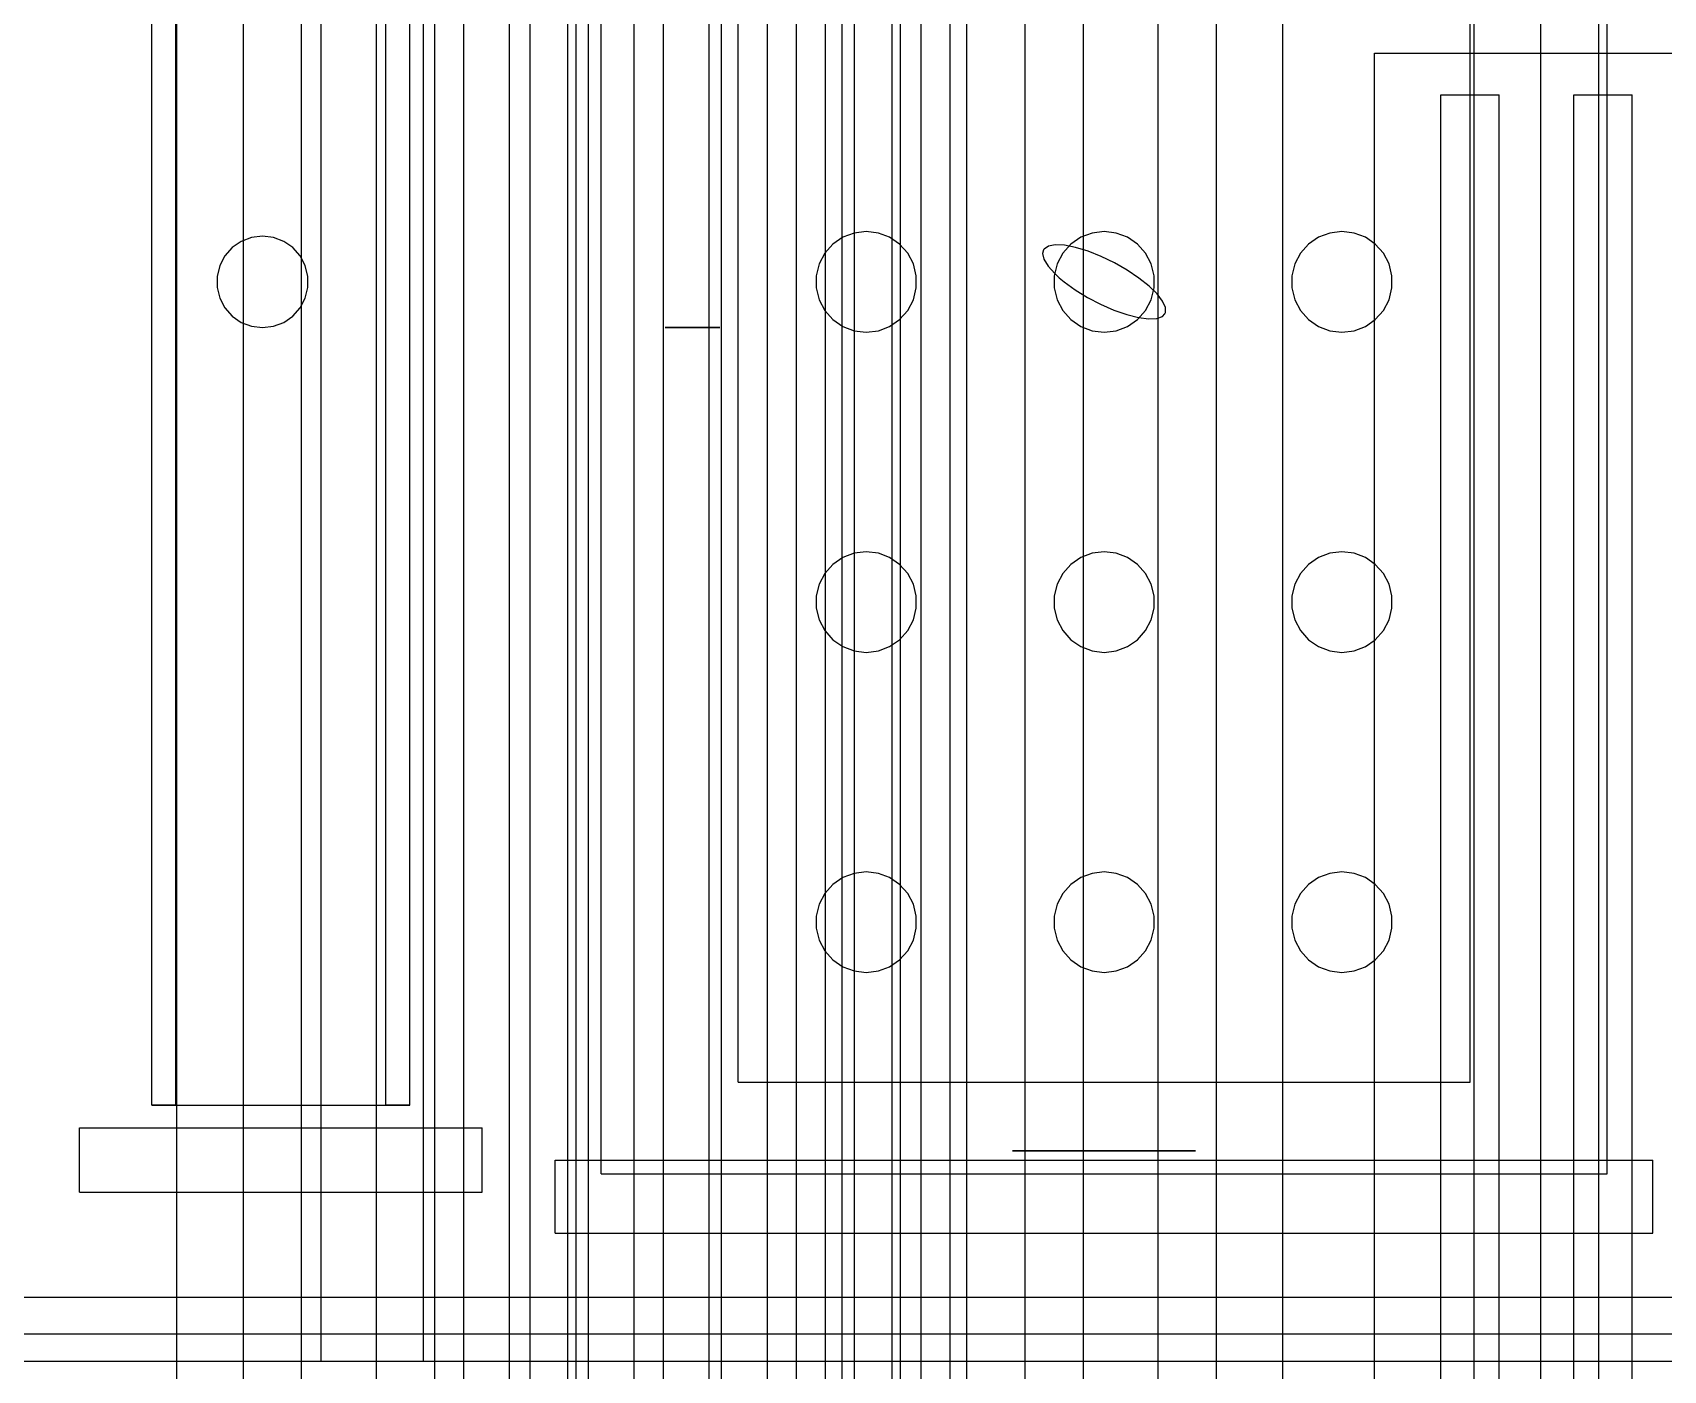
# Model space of a CAD drawing. Header units: millimetres. Extents: x -1355 to 669, y -1138 to 733.
# Drawn here: x -178.48 to -158.88, y 30.99 to 47.08 of the extents above; entities that cross this region are included whole.
import ezdxf

# ---------------------------------------------------------------- set-up
doc = ezdxf.new("R2010")
doc.units = ezdxf.units.MM
doc.layers.add('HIDDEN', color=8, linetype='Continuous')

msp = doc.modelspace()

# ---------------------------------------------------------------- linework, layer by layer
at = {"layer": 'HIDDEN'}
for points in [[(-176.75, 6.25), (-176.75, 276.75)], [(-176.75, 6.25), (-176.75, 276.75)], [(-171.25, 6.25), (-171.25, 276.75)], [(-171.25, 6.25), (-171.25, 276.75)], [(-168.95, 6.47), (-168.95, 276.75)], [(-168.95, 6.47), (-168.95, 276.75)], [(-163.45, 6.47), (-163.45, 276.75)], [(-163.45, 6.47), (-163.45, 276.75)], [(-161.15, 6.69), (-161.15, 276.75)], [(-161.15, 6.69), (-161.15, 276.75)], [(-175.95, 6.75), (-175.95, 276.25)], [(-175.95, 6.75), (-175.95, 276.25)], [(-175.25, 6.75), (-175.25, 276.25)], [(-175.25, 6.75), (-175.25, 276.25)], [(-174.35, 6.75), (-174.35, 276.25)], [(-174.35, 6.75), (-174.35, 276.25)], [(-173.65, 6.75), (-173.65, 276.25)], [(-173.65, 6.75), (-173.65, 276.25)], [(-172.75, 6.75), (-172.75, 276.25)], [(-172.75, 6.75), (-172.75, 276.25)], [(-172.05, 6.75), (-172.05, 276.25)], [(-172.05, 6.75), (-172.05, 276.25)], [(-168.15, 6.97), (-168.15, 276.25)], [(-168.15, 6.97), (-168.15, 276.25)], [(-167.45, 6.97), (-167.45, 276.25)], [(-167.45, 6.97), (-167.45, 276.25)], [(-166.55, 6.97), (-166.55, 276.25)], [(-166.55, 6.97), (-166.55, 276.25)], [(-165.85, 6.97), (-165.85, 276.25)], [(-165.85, 6.97), (-165.85, 276.25)], [(-164.95, 6.97), (-164.95, 276.25)], [(-164.95, 6.97), (-164.95, 276.25)], [(-164.25, 6.97), (-164.25, 276.25)], [(-164.25, 6.97), (-164.25, 276.25)], [(-160.35, 7.19), (-160.35, 276.25)], [(-160.35, 7.19), (-160.35, 276.25)], [(-159.65, 7.19), (-159.65, 276.25)], [(-159.65, 7.19), (-159.65, 276.25)], [(-172.75, 6.25), (-172.75, 128.75)], [(-172.75, 6.25), (-172.75, 128.75)], [(-167.25, 6.25), (-167.25, 128.75)], [(-167.25, 6.25), (-167.25, 128.75)], [(-171.95, 6.75), (-171.95, 128.25)], [(-171.95, 6.75), (-171.95, 128.25)], [(-171.25, 6.75), (-171.25, 128.25)], [(-171.25, 6.75), (-171.25, 128.25)], [(-170.35, 6.75), (-170.35, 128.25)], [(-170.35, 6.75), (-170.35, 128.25)], [(-169.65, 6.75), (-169.65, 128.25)], [(-169.65, 6.75), (-169.65, 128.25)], [(-168.75, 6.75), (-168.75, 128.25)], [(-168.75, 6.75), (-168.75, 128.25)], [(-168.05, 6.75), (-168.05, 128.25)], [(-168.05, 6.75), (-168.05, 128.25)], [(-175.016, 31.1), (-175.016, 56.4)], [(-175.016, 31.1), (-175.016, 56.4)], [(-175.016, 31.1), (-175.016, 56.4)], [(-175.016, 31.1), (-175.016, 56.4)], [(-173.784, 31.1), (-173.784, 56.4)], [(-173.784, 31.1), (-173.784, 56.4)], [(-173.784, 31.1), (-173.784, 56.4)], [(-173.784, 31.1), (-173.784, 56.4)], [(-173.3, 4.49), (-173.3, 56.18)], [(-173.3, 4.49), (-173.3, 56.18)], [(-167.8, 4.49), (-167.8, 56.18)], [(-167.8, 4.49), (-167.8, 56.18)], [(-172.5, 4.99), (-172.5, 55.68)], [(-172.5, 4.99), (-172.5, 55.68)], [(-171.8, 4.99), (-171.8, 55.68)], [(-171.8, 4.99), (-171.8, 55.68)], [(-170.9, 4.99), (-170.9, 55.68)], [(-170.9, 4.99), (-170.9, 55.68)], [(-170.2, 4.99), (-170.2, 55.68)], [(-170.2, 4.99), (-170.2, 55.68)], [(-169.3, 4.99), (-169.3, 55.68)], [(-169.3, 4.99), (-169.3, 55.68)], [(-168.6, 4.99), (-168.6, 55.68)], [(-168.6, 4.99), (-168.6, 55.68)], [(-171.65, 33.355), (-171.65, 54.805)], [(-171.65, 33.355), (-171.65, 54.805)], [(-159.55, 33.355), (-159.55, 54.805)], [(-159.55, 33.355), (-159.55, 54.805)], [(-177.05, 34.18), (-177.05, 53.98)], [(-177.05, 34.18), (-177.05, 53.98)], [(-177.05, 34.18), (-177.05, 53.98)], [(-177.05, 34.18), (-177.05, 53.98)], [(-177.05, 34.18), (-177.05, 53.98)], [(-177.05, 34.18), (-177.05, 53.98)], [(-177.05, 34.18), (-177.05, 53.98)], [(-177.05, 34.18), (-177.05, 53.98)], [(-177.05, 34.18), (-177.05, 53.98)], [(-177.05, 34.18), (-177.05, 53.98)], [(-177.05, 34.18), (-177.05, 53.98)], [(-177.05, 34.18), (-177.05, 53.98)], [(-176.763, 34.18), (-176.763, 53.98)], [(-176.763, 34.18), (-176.763, 53.98)], [(-176.763, 34.18), (-176.763, 53.98)], [(-176.763, 34.18), (-176.763, 53.98)], [(-176.763, 34.18), (-176.763, 53.98)], [(-176.763, 34.18), (-176.763, 53.98)], [(-176.763, 34.18), (-176.763, 53.98)], [(-176.763, 34.18), (-176.763, 53.98)], [(-176.763, 34.18), (-176.763, 53.98)], [(-176.763, 34.18), (-176.763, 53.98)], [(-176.763, 34.18), (-176.763, 53.98)], [(-176.763, 34.18), (-176.763, 53.98)], [(-174.237, 34.18), (-174.237, 53.98)], [(-174.237, 34.18), (-174.237, 53.98)], [(-174.237, 34.18), (-174.237, 53.98)], [(-174.237, 34.18), (-174.237, 53.98)], [(-174.237, 34.18), (-174.237, 53.98)], [(-174.237, 34.18), (-174.237, 53.98)], [(-174.237, 34.18), (-174.237, 53.98)], [(-174.237, 34.18), (-174.237, 53.98)], [(-174.237, 34.18), (-174.237, 53.98)], [(-174.237, 34.18), (-174.237, 53.98)], [(-174.237, 34.18), (-174.237, 53.98)], [(-174.237, 34.18), (-174.237, 53.98)], [(-173.95, 34.18), (-173.95, 53.98)], [(-173.95, 34.18), (-173.95, 53.98)], [(-173.95, 34.18), (-173.95, 53.98)], [(-173.95, 34.18), (-173.95, 53.98)], [(-173.95, 34.18), (-173.95, 53.98)], [(-173.95, 34.18), (-173.95, 53.98)], [(-173.95, 34.18), (-173.95, 53.98)], [(-173.95, 34.18), (-173.95, 53.98)], [(-173.95, 34.18), (-173.95, 53.98)], [(-173.95, 34.18), (-173.95, 53.98)], [(-173.95, 34.18), (-173.95, 53.98)], [(-173.95, 34.18), (-173.95, 53.98)], [(-170, 34.455), (-170, 53.705)], [(-170, 34.455), (-170, 53.705)], [(-170, 34.455), (-170, 53.705)], [(-170, 34.455), (-170, 53.705)], [(-170, 34.455), (-170, 53.705)], [(-170, 34.455), (-170, 53.705)], [(-170, 34.455), (-170, 53.705)], [(-170, 34.455), (-170, 53.705)], [(-170, 34.455), (-170, 53.705)], [(-170, 34.455), (-170, 53.705)], [(-170, 34.455), (-170, 53.705)], [(-170, 34.455), (-170, 53.705)], [(-170, 34.455), (-170, 53.705)], [(-170, 34.455), (-170, 53.705)], [(-170, 34.455), (-170, 53.705)], [(-170, 34.455), (-170, 53.705)], [(-170, 34.455), (-170, 53.705)], [(-170, 34.455), (-170, 53.705)], [(-170, 34.455), (-170, 53.705)], [(-170, 34.455), (-170, 53.705)], [(-170, 34.455), (-170, 53.705)], [(-170, 34.455), (-170, 53.705)], [(-170, 34.455), (-170, 53.705)], [(-170, 34.455), (-170, 53.705)], [(-170, 34.455), (-170, 53.705)], [(-170, 34.455), (-170, 53.705)], [(-170, 34.455), (-170, 53.705)], [(-170, 34.455), (-170, 53.705)], [(-170, 34.455), (-170, 53.705)], [(-170, 34.455), (-170, 53.705)], [(-170, 34.455), (-170, 53.705)], [(-170, 34.455), (-170, 53.705)], [(-170, 34.455), (-170, 53.705)], [(-170, 34.455), (-170, 53.705)], [(-170, 34.455), (-170, 53.705)], [(-170, 34.455), (-170, 53.705)], [(-170, 34.455), (-170, 53.705)], [(-170, 34.455), (-170, 53.705)], [(-170, 34.455), (-170, 53.705)], [(-170, 34.455), (-170, 53.705)], [(-170, 34.455), (-170, 53.705)], [(-170, 34.455), (-170, 53.705)], [(-170, 34.455), (-170, 53.705)], [(-170, 34.455), (-170, 53.705)], [(-170, 34.455), (-170, 53.705)], [(-170, 34.455), (-170, 53.705)], [(-170, 34.455), (-170, 53.705)], [(-170, 34.455), (-170, 53.705)], [(-170, 34.455), (-170, 53.705)], [(-170, 34.455), (-170, 53.705)], [(-170, 34.455), (-170, 53.705)], [(-170, 34.455), (-170, 53.705)], [(-161.2, 34.455), (-161.2, 53.705)], [(-161.2, 34.455), (-161.2, 53.705)], [(-161.2, 34.455), (-161.2, 53.705)], [(-161.2, 34.455), (-161.2, 53.705)], [(-161.2, 34.455), (-161.2, 53.705)], [(-161.2, 34.455), (-161.2, 53.705)], [(-161.2, 34.455), (-161.2, 53.705)], [(-161.2, 34.455), (-161.2, 53.705)], [(-161.2, 34.455), (-161.2, 53.705)], [(-161.2, 34.455), (-161.2, 53.705)], [(-161.2, 34.455), (-161.2, 53.705)], [(-161.2, 34.455), (-161.2, 53.705)], [(-161.2, 34.455), (-161.2, 53.705)], [(-161.2, 34.455), (-161.2, 53.705)], [(-161.2, 34.455), (-161.2, 53.705)], [(-161.2, 34.455), (-161.2, 53.705)], [(-161.2, 34.455), (-161.2, 53.705)], [(-161.2, 34.455), (-161.2, 53.705)], [(-161.2, 34.455), (-161.2, 53.705)], [(-161.2, 34.455), (-161.2, 53.705)], [(-161.2, 34.455), (-161.2, 53.705)], [(-161.2, 34.455), (-161.2, 53.705)], [(-161.2, 34.455), (-161.2, 53.705)], [(-161.2, 34.455), (-161.2, 53.705)], [(-161.2, 34.455), (-161.2, 53.705)], [(-161.2, 34.455), (-161.2, 53.705)], [(-161.2, 34.455), (-161.2, 53.705)], [(-161.2, 34.455), (-161.2, 53.705)], [(-161.2, 34.455), (-161.2, 53.705)], [(-161.2, 34.455), (-161.2, 53.705)], [(-161.2, 34.455), (-161.2, 53.705)], [(-161.2, 34.455), (-161.2, 53.705)], [(-161.2, 34.455), (-161.2, 53.705)], [(-161.2, 34.455), (-161.2, 53.705)], [(-161.2, 34.455), (-161.2, 53.705)], [(-161.2, 34.455), (-161.2, 53.705)], [(-161.2, 34.455), (-161.2, 53.705)], [(-161.2, 34.455), (-161.2, 53.705)], [(-161.2, 34.455), (-161.2, 53.705)], [(-161.2, 34.455), (-161.2, 53.705)], [(-161.2, 34.455), (-161.2, 53.705)], [(-161.2, 34.455), (-161.2, 53.705)], [(-161.2, 34.455), (-161.2, 53.705)], [(-161.2, 34.455), (-161.2, 53.705)], [(-161.2, 34.455), (-161.2, 53.705)], [(-161.2, 34.455), (-161.2, 53.705)], [(-161.2, 34.455), (-161.2, 53.705)], [(-161.2, 34.455), (-161.2, 53.705)], [(-161.2, 34.455), (-161.2, 53.705)], [(-161.2, 34.455), (-161.2, 53.705)], [(-161.2, 34.455), (-161.2, 53.705)], [(-161.2, 34.455), (-161.2, 53.705)], [(-162.35, 46.83), (-156.85, 46.83)], [(-162.35, 46.83), (-156.85, 46.83)], [(-162.35, 4.71), (-162.35, 46.83)], [(-162.35, 4.71), (-162.35, 46.83)], [(-161.55, 46.33), (-160.85, 46.33)], [(-161.55, 46.33), (-160.85, 46.33)], [(-161.55, 5.21), (-161.55, 46.33)], [(-161.55, 5.21), (-161.55, 46.33)], [(-160.85, 5.21), (-160.85, 46.33)], [(-160.85, 5.21), (-160.85, 46.33)], [(-159.95, 46.33), (-159.25, 46.33)], [(-159.95, 46.33), (-159.25, 46.33)], [(-159.95, 5.21), (-159.95, 46.33)], [(-159.95, 5.21), (-159.95, 46.33)], [(-159.25, 5.21), (-159.25, 46.33)], [(-159.25, 5.21), (-159.25, 46.33)], [(-175.976, 44.567), (-176.085, 44.492)], [(-175.976, 44.567), (-176.085, 44.492)], [(-175.852, 44.614), (-175.976, 44.567)], [(-175.852, 44.614), (-175.976, 44.567)], [(-175.72, 44.63), (-175.852, 44.614)], [(-175.72, 44.63), (-175.852, 44.614)], [(-175.588, 44.614), (-175.72, 44.63)], [(-175.588, 44.614), (-175.72, 44.63)], [(-175.464, 44.567), (-175.588, 44.614)], [(-175.464, 44.567), (-175.588, 44.614)], [(-175.355, 44.492), (-175.464, 44.567)], [(-175.355, 44.492), (-175.464, 44.567)], [(-168.861, 44.533), (-168.958, 44.424)], [(-168.861, 44.533), (-168.958, 44.424)], [(-168.741, 44.616), (-168.861, 44.533)], [(-168.741, 44.616), (-168.861, 44.533)], [(-168.605, 44.667), (-168.741, 44.616)], [(-168.605, 44.667), (-168.741, 44.616)], [(-168.46, 44.685), (-168.605, 44.667)], [(-168.46, 44.685), (-168.605, 44.667)], [(-168.315, 44.667), (-168.46, 44.685)], [(-168.315, 44.667), (-168.46, 44.685)], [(-168.179, 44.616), (-168.315, 44.667)], [(-168.179, 44.616), (-168.315, 44.667)], [(-168.059, 44.533), (-168.179, 44.616)], [(-168.059, 44.533), (-168.179, 44.616)], [(-167.962, 44.424), (-168.059, 44.533)], [(-167.962, 44.424), (-168.059, 44.533)], [(-166.187, 44.526), (-166.27, 44.511)], [(-166.076, 44.52), (-166.187, 44.526)], [(-166.001, 44.533), (-166.098, 44.424)], [(-166.001, 44.533), (-166.098, 44.424)], [(-165.943, 44.493), (-166.076, 44.52)], [(-165.881, 44.616), (-166.001, 44.533)], [(-165.881, 44.616), (-166.001, 44.533)], [(-165.745, 44.667), (-165.881, 44.616)], [(-165.745, 44.667), (-165.881, 44.616)], [(-165.6, 44.685), (-165.745, 44.667)], [(-165.6, 44.685), (-165.745, 44.667)], [(-165.455, 44.667), (-165.6, 44.685)], [(-165.455, 44.667), (-165.6, 44.685)], [(-165.319, 44.616), (-165.455, 44.667)], [(-165.319, 44.616), (-165.455, 44.667)], [(-165.199, 44.533), (-165.319, 44.616)], [(-165.199, 44.533), (-165.319, 44.616)], [(-165.102, 44.424), (-165.199, 44.533)], [(-165.102, 44.424), (-165.199, 44.533)], [(-163.141, 44.533), (-163.238, 44.424)], [(-163.141, 44.533), (-163.238, 44.424)], [(-163.021, 44.616), (-163.141, 44.533)], [(-163.021, 44.616), (-163.141, 44.533)], [(-162.885, 44.667), (-163.021, 44.616)], [(-162.885, 44.667), (-163.021, 44.616)], [(-162.74, 44.685), (-162.885, 44.667)], [(-162.74, 44.685), (-162.885, 44.667)], [(-162.595, 44.667), (-162.74, 44.685)], [(-162.595, 44.667), (-162.74, 44.685)], [(-162.459, 44.616), (-162.595, 44.667)], [(-162.459, 44.616), (-162.595, 44.667)], [(-162.339, 44.533), (-162.459, 44.616)], [(-162.339, 44.533), (-162.459, 44.616)], [(-162.242, 44.424), (-162.339, 44.533)], [(-162.242, 44.424), (-162.339, 44.533)], [(-176.173, 44.392), (-176.234, 44.275)], [(-176.173, 44.392), (-176.234, 44.275)], [(-176.085, 44.492), (-176.173, 44.392)], [(-176.085, 44.492), (-176.173, 44.392)], [(-175.267, 44.392), (-175.355, 44.492)], [(-175.267, 44.392), (-175.355, 44.492)], [(-175.206, 44.275), (-175.267, 44.392)], [(-175.206, 44.275), (-175.267, 44.392)], [(-168.958, 44.424), (-169.026, 44.295)], [(-168.958, 44.424), (-169.026, 44.295)], [(-167.894, 44.295), (-167.962, 44.424)], [(-167.894, 44.295), (-167.962, 44.424)], [(-166.33, 44.465), (-166.341, 44.422)], [(-166.341, 44.422), (-166.324, 44.352)], [(-166.323, 44.475), (-166.33, 44.465)], [(-166.324, 44.352), (-166.274, 44.27)], [(-166.27, 44.511), (-166.323, 44.475)], [(-166.098, 44.424), (-166.166, 44.295)], [(-166.098, 44.424), (-166.166, 44.295)], [(-165.794, 44.448), (-165.943, 44.493)], [(-165.636, 44.385), (-165.794, 44.448)], [(-165.476, 44.308), (-165.636, 44.385)], [(-165.034, 44.295), (-165.102, 44.424)], [(-165.034, 44.295), (-165.102, 44.424)], [(-163.238, 44.424), (-163.306, 44.295)], [(-163.238, 44.424), (-163.306, 44.295)], [(-162.174, 44.295), (-162.242, 44.424)], [(-162.174, 44.295), (-162.242, 44.424)], [(-176.234, 44.275), (-176.266, 44.146)], [(-176.234, 44.275), (-176.266, 44.146)], [(-176.266, 44.146), (-176.266, 44.014)], [(-176.266, 44.146), (-176.266, 44.014)], [(-175.174, 44.146), (-175.206, 44.275)], [(-175.174, 44.146), (-175.206, 44.275)], [(-175.174, 44.014), (-175.174, 44.146)], [(-175.174, 44.014), (-175.174, 44.146)], [(-169.026, 44.295), (-169.061, 44.153)], [(-169.026, 44.295), (-169.061, 44.153)], [(-169.061, 44.153), (-169.061, 44.007)], [(-169.061, 44.153), (-169.061, 44.007)], [(-167.859, 44.153), (-167.894, 44.295)], [(-167.859, 44.153), (-167.894, 44.295)], [(-167.859, 44.007), (-167.859, 44.153)], [(-167.859, 44.007), (-167.859, 44.153)], [(-166.274, 44.27), (-166.193, 44.179)], [(-166.166, 44.295), (-166.201, 44.153)], [(-166.166, 44.295), (-166.201, 44.153)], [(-166.201, 44.153), (-166.201, 44.007)], [(-166.201, 44.153), (-166.201, 44.007)], [(-166.193, 44.179), (-166.139, 44.13)], [(-166.139, 44.13), (-166.079, 44.08)], [(-165.323, 44.22), (-165.476, 44.308)], [(-165.182, 44.126), (-165.323, 44.22)], [(-165.06, 44.03), (-165.182, 44.126)], [(-164.999, 44.153), (-165.034, 44.295)], [(-164.999, 44.153), (-165.034, 44.295)], [(-164.999, 44.007), (-164.999, 44.153)], [(-164.999, 44.007), (-164.999, 44.153)], [(-163.306, 44.295), (-163.341, 44.153)], [(-163.306, 44.295), (-163.341, 44.153)], [(-163.341, 44.153), (-163.341, 44.007)], [(-163.341, 44.153), (-163.341, 44.007)], [(-162.139, 44.153), (-162.174, 44.295)], [(-162.139, 44.153), (-162.174, 44.295)], [(-162.139, 44.007), (-162.139, 44.153)], [(-162.139, 44.007), (-162.139, 44.153)], [(-176.266, 44.014), (-176.234, 43.885)], [(-176.266, 44.014), (-176.234, 43.885)], [(-175.206, 43.885), (-175.174, 44.014)], [(-175.206, 43.885), (-175.174, 44.014)], [(-169.061, 44.007), (-169.026, 43.865)], [(-169.061, 44.007), (-169.026, 43.865)], [(-167.894, 43.865), (-167.859, 44.007)], [(-167.894, 43.865), (-167.859, 44.007)], [(-166.201, 44.007), (-166.166, 43.865)], [(-166.201, 44.007), (-166.166, 43.865)], [(-166.079, 44.08), (-165.948, 43.985)], [(-165.948, 43.985), (-165.8, 43.894)], [(-164.964, 43.936), (-165.06, 44.03)], [(-165.034, 43.865), (-164.999, 44.007)], [(-165.034, 43.865), (-164.999, 44.007)], [(-164.897, 43.848), (-164.964, 43.936)], [(-163.341, 44.007), (-163.306, 43.865)], [(-163.341, 44.007), (-163.306, 43.865)], [(-162.174, 43.865), (-162.139, 44.007)], [(-162.174, 43.865), (-162.139, 44.007)], [(-176.234, 43.885), (-176.173, 43.768)], [(-176.234, 43.885), (-176.173, 43.768)], [(-176.173, 43.768), (-176.085, 43.668)], [(-176.173, 43.768), (-176.085, 43.668)], [(-175.355, 43.668), (-175.267, 43.768)], [(-175.355, 43.668), (-175.267, 43.768)], [(-175.267, 43.768), (-175.206, 43.885)], [(-175.267, 43.768), (-175.206, 43.885)], [(-169.026, 43.865), (-168.958, 43.736)], [(-169.026, 43.865), (-168.958, 43.736)], [(-168.958, 43.736), (-168.861, 43.627)], [(-168.958, 43.736), (-168.861, 43.627)], [(-168.059, 43.627), (-167.962, 43.736)], [(-168.059, 43.627), (-167.962, 43.736)], [(-167.962, 43.736), (-167.894, 43.865)], [(-167.962, 43.736), (-167.894, 43.865)], [(-166.166, 43.865), (-166.098, 43.736)], [(-166.166, 43.865), (-166.098, 43.736)], [(-166.098, 43.736), (-166.001, 43.627)], [(-166.098, 43.736), (-166.001, 43.627)], [(-165.8, 43.894), (-165.643, 43.811)], [(-165.643, 43.811), (-165.483, 43.741)], [(-165.483, 43.741), (-165.328, 43.687)], [(-165.199, 43.627), (-165.102, 43.736)], [(-165.199, 43.627), (-165.102, 43.736)], [(-165.102, 43.736), (-165.034, 43.865)], [(-165.102, 43.736), (-165.034, 43.865)], [(-164.863, 43.772), (-164.897, 43.848)], [(-164.864, 43.71), (-164.863, 43.772)], [(-163.306, 43.865), (-163.238, 43.736)], [(-163.306, 43.865), (-163.238, 43.736)], [(-163.238, 43.736), (-163.141, 43.627)], [(-163.238, 43.736), (-163.141, 43.627)], [(-162.339, 43.627), (-162.242, 43.736)], [(-162.339, 43.627), (-162.242, 43.736)], [(-162.242, 43.736), (-162.174, 43.865)], [(-162.242, 43.736), (-162.174, 43.865)], [(-176.085, 43.668), (-175.976, 43.593)], [(-176.085, 43.668), (-175.976, 43.593)], [(-175.976, 43.593), (-175.852, 43.546)], [(-175.976, 43.593), (-175.852, 43.546)], [(-175.852, 43.546), (-175.72, 43.53)], [(-175.852, 43.546), (-175.72, 43.53)], [(-175.72, 43.53), (-175.588, 43.546)], [(-175.72, 43.53), (-175.588, 43.546)], [(-175.588, 43.546), (-175.464, 43.593)], [(-175.588, 43.546), (-175.464, 43.593)], [(-175.464, 43.593), (-175.355, 43.668)], [(-175.464, 43.593), (-175.355, 43.668)], [(-168.861, 43.627), (-168.741, 43.544)], [(-168.861, 43.627), (-168.741, 43.544)], [(-168.741, 43.544), (-168.605, 43.493)], [(-168.741, 43.544), (-168.605, 43.493)], [(-168.315, 43.493), (-168.179, 43.544)], [(-168.315, 43.493), (-168.179, 43.544)], [(-168.179, 43.544), (-168.059, 43.627)], [(-168.179, 43.544), (-168.059, 43.627)], [(-166.001, 43.627), (-165.881, 43.544)], [(-166.001, 43.627), (-165.881, 43.544)], [(-165.881, 43.544), (-165.745, 43.493)], [(-165.881, 43.544), (-165.745, 43.493)], [(-165.455, 43.493), (-165.319, 43.544)], [(-165.455, 43.493), (-165.319, 43.544)], [(-165.328, 43.687), (-165.186, 43.65)], [(-165.319, 43.544), (-165.199, 43.627)], [(-165.319, 43.544), (-165.199, 43.627)], [(-165.186, 43.65), (-165.064, 43.635)], [(-165.064, 43.635), (-164.966, 43.639)], [(-164.966, 43.639), (-164.899, 43.665)], [(-164.899, 43.665), (-164.871, 43.695)], [(-164.871, 43.695), (-164.864, 43.71)], [(-163.141, 43.627), (-163.021, 43.544)], [(-163.141, 43.627), (-163.021, 43.544)], [(-163.021, 43.544), (-162.885, 43.493)], [(-163.021, 43.544), (-162.885, 43.493)], [(-162.595, 43.493), (-162.459, 43.544)], [(-162.595, 43.493), (-162.459, 43.544)], [(-162.459, 43.544), (-162.339, 43.627)], [(-162.459, 43.544), (-162.339, 43.627)], [(-170.88, 43.53), (-170.878, 43.53)], [(-170.878, 43.53), (-170.88, 43.53)], [(-170.878, 43.53), (-170.859, 43.53)], [(-170.859, 43.53), (-170.878, 43.53)], [(-170.859, 43.53), (-170.822, 43.53)], [(-170.822, 43.53), (-170.859, 43.53)], [(-170.822, 43.53), (-170.769, 43.53)], [(-170.769, 43.53), (-170.822, 43.53)], [(-170.769, 43.53), (-170.703, 43.53)], [(-170.703, 43.53), (-170.769, 43.53)], [(-170.703, 43.53), (-170.629, 43.53)], [(-170.629, 43.53), (-170.703, 43.53)], [(-170.629, 43.53), (-170.55, 43.53)], [(-170.55, 43.53), (-170.629, 43.53)], [(-170.471, 43.53), (-170.55, 43.53)], [(-170.55, 43.53), (-170.471, 43.53)], [(-170.397, 43.53), (-170.471, 43.53)], [(-170.471, 43.53), (-170.397, 43.53)], [(-170.331, 43.53), (-170.397, 43.53)], [(-170.397, 43.53), (-170.331, 43.53)], [(-170.278, 43.53), (-170.331, 43.53)], [(-170.331, 43.53), (-170.278, 43.53)], [(-170.241, 43.53), (-170.278, 43.53)], [(-170.278, 43.53), (-170.241, 43.53)], [(-170.222, 43.53), (-170.241, 43.53)], [(-170.241, 43.53), (-170.222, 43.53)], [(-170.22, 43.53), (-170.222, 43.53)], [(-170.222, 43.53), (-170.22, 43.53)], [(-168.605, 43.493), (-168.46, 43.475)], [(-168.605, 43.493), (-168.46, 43.475)], [(-168.46, 43.475), (-168.315, 43.493)], [(-168.46, 43.475), (-168.315, 43.493)], [(-165.745, 43.493), (-165.6, 43.475)], [(-165.745, 43.493), (-165.6, 43.475)], [(-165.6, 43.475), (-165.455, 43.493)], [(-165.6, 43.475), (-165.455, 43.493)], [(-162.885, 43.493), (-162.74, 43.475)], [(-162.885, 43.493), (-162.74, 43.475)], [(-162.74, 43.475), (-162.595, 43.493)], [(-162.74, 43.475), (-162.595, 43.493)], [(-168.605, 40.817), (-168.741, 40.766)], [(-168.605, 40.817), (-168.741, 40.766)], [(-168.46, 40.835), (-168.605, 40.817)], [(-168.46, 40.835), (-168.605, 40.817)], [(-168.315, 40.817), (-168.46, 40.835)], [(-168.315, 40.817), (-168.46, 40.835)], [(-168.179, 40.766), (-168.315, 40.817)], [(-168.179, 40.766), (-168.315, 40.817)], [(-165.745, 40.817), (-165.881, 40.766)], [(-165.745, 40.817), (-165.881, 40.766)], [(-165.6, 40.835), (-165.745, 40.817)], [(-165.6, 40.835), (-165.745, 40.817)], [(-165.455, 40.817), (-165.6, 40.835)], [(-165.455, 40.817), (-165.6, 40.835)], [(-165.319, 40.766), (-165.455, 40.817)], [(-165.319, 40.766), (-165.455, 40.817)], [(-162.885, 40.817), (-163.021, 40.766)], [(-162.885, 40.817), (-163.021, 40.766)], [(-162.74, 40.835), (-162.885, 40.817)], [(-162.74, 40.835), (-162.885, 40.817)], [(-162.595, 40.817), (-162.74, 40.835)], [(-162.595, 40.817), (-162.74, 40.835)], [(-162.459, 40.766), (-162.595, 40.817)], [(-162.459, 40.766), (-162.595, 40.817)], [(-168.861, 40.683), (-168.958, 40.574)], [(-168.861, 40.683), (-168.958, 40.574)], [(-168.741, 40.766), (-168.861, 40.683)], [(-168.741, 40.766), (-168.861, 40.683)], [(-168.059, 40.683), (-168.179, 40.766)], [(-168.059, 40.683), (-168.179, 40.766)], [(-167.962, 40.574), (-168.059, 40.683)], [(-167.962, 40.574), (-168.059, 40.683)], [(-166.001, 40.683), (-166.098, 40.574)], [(-166.001, 40.683), (-166.098, 40.574)], [(-165.881, 40.766), (-166.001, 40.683)], [(-165.881, 40.766), (-166.001, 40.683)], [(-165.199, 40.683), (-165.319, 40.766)], [(-165.199, 40.683), (-165.319, 40.766)], [(-165.102, 40.574), (-165.199, 40.683)], [(-165.102, 40.574), (-165.199, 40.683)], [(-163.141, 40.683), (-163.238, 40.574)], [(-163.141, 40.683), (-163.238, 40.574)], [(-163.021, 40.766), (-163.141, 40.683)], [(-163.021, 40.766), (-163.141, 40.683)], [(-162.339, 40.683), (-162.459, 40.766)], [(-162.339, 40.683), (-162.459, 40.766)], [(-162.242, 40.574), (-162.339, 40.683)], [(-162.242, 40.574), (-162.339, 40.683)], [(-169.026, 40.445), (-169.061, 40.303)], [(-169.026, 40.445), (-169.061, 40.303)], [(-168.958, 40.574), (-169.026, 40.445)], [(-168.958, 40.574), (-169.026, 40.445)], [(-167.894, 40.445), (-167.962, 40.574)], [(-167.894, 40.445), (-167.962, 40.574)], [(-167.859, 40.303), (-167.894, 40.445)], [(-167.859, 40.303), (-167.894, 40.445)], [(-166.166, 40.445), (-166.201, 40.303)], [(-166.166, 40.445), (-166.201, 40.303)], [(-166.098, 40.574), (-166.166, 40.445)], [(-166.098, 40.574), (-166.166, 40.445)], [(-165.034, 40.445), (-165.102, 40.574)], [(-165.034, 40.445), (-165.102, 40.574)], [(-164.999, 40.303), (-165.034, 40.445)], [(-164.999, 40.303), (-165.034, 40.445)], [(-163.306, 40.445), (-163.341, 40.303)], [(-163.306, 40.445), (-163.341, 40.303)], [(-163.238, 40.574), (-163.306, 40.445)], [(-163.238, 40.574), (-163.306, 40.445)], [(-162.174, 40.445), (-162.242, 40.574)], [(-162.174, 40.445), (-162.242, 40.574)], [(-162.139, 40.303), (-162.174, 40.445)], [(-162.139, 40.303), (-162.174, 40.445)], [(-169.061, 40.303), (-169.061, 40.157)], [(-169.061, 40.303), (-169.061, 40.157)], [(-167.859, 40.157), (-167.859, 40.303)], [(-167.859, 40.157), (-167.859, 40.303)], [(-166.201, 40.303), (-166.201, 40.157)], [(-166.201, 40.303), (-166.201, 40.157)], [(-164.999, 40.157), (-164.999, 40.303)], [(-164.999, 40.157), (-164.999, 40.303)], [(-163.341, 40.303), (-163.341, 40.157)], [(-163.341, 40.303), (-163.341, 40.157)], [(-162.139, 40.157), (-162.139, 40.303)], [(-162.139, 40.157), (-162.139, 40.303)], [(-169.061, 40.157), (-169.026, 40.015)], [(-169.061, 40.157), (-169.026, 40.015)], [(-169.026, 40.015), (-168.958, 39.886)], [(-169.026, 40.015), (-168.958, 39.886)], [(-167.962, 39.886), (-167.894, 40.015)], [(-167.962, 39.886), (-167.894, 40.015)], [(-167.894, 40.015), (-167.859, 40.157)], [(-167.894, 40.015), (-167.859, 40.157)], [(-166.201, 40.157), (-166.166, 40.015)], [(-166.201, 40.157), (-166.166, 40.015)], [(-166.166, 40.015), (-166.098, 39.886)], [(-166.166, 40.015), (-166.098, 39.886)], [(-165.102, 39.886), (-165.034, 40.015)], [(-165.102, 39.886), (-165.034, 40.015)], [(-165.034, 40.015), (-164.999, 40.157)], [(-165.034, 40.015), (-164.999, 40.157)], [(-163.341, 40.157), (-163.306, 40.015)], [(-163.341, 40.157), (-163.306, 40.015)], [(-163.306, 40.015), (-163.238, 39.886)], [(-163.306, 40.015), (-163.238, 39.886)], [(-162.242, 39.886), (-162.174, 40.015)], [(-162.242, 39.886), (-162.174, 40.015)], [(-162.174, 40.015), (-162.139, 40.157)], [(-162.174, 40.015), (-162.139, 40.157)], [(-168.958, 39.886), (-168.861, 39.777)], [(-168.958, 39.886), (-168.861, 39.777)], [(-168.059, 39.777), (-167.962, 39.886)], [(-168.059, 39.777), (-167.962, 39.886)], [(-166.098, 39.886), (-166.001, 39.777)], [(-166.098, 39.886), (-166.001, 39.777)], [(-165.199, 39.777), (-165.102, 39.886)], [(-165.199, 39.777), (-165.102, 39.886)], [(-163.238, 39.886), (-163.141, 39.777)], [(-163.238, 39.886), (-163.141, 39.777)], [(-162.339, 39.777), (-162.242, 39.886)], [(-162.339, 39.777), (-162.242, 39.886)], [(-168.861, 39.777), (-168.741, 39.694)], [(-168.861, 39.777), (-168.741, 39.694)], [(-168.741, 39.694), (-168.605, 39.643)], [(-168.741, 39.694), (-168.605, 39.643)], [(-168.605, 39.643), (-168.46, 39.625)], [(-168.605, 39.643), (-168.46, 39.625)], [(-168.46, 39.625), (-168.315, 39.643)], [(-168.46, 39.625), (-168.315, 39.643)], [(-168.315, 39.643), (-168.179, 39.694)], [(-168.315, 39.643), (-168.179, 39.694)], [(-168.179, 39.694), (-168.059, 39.777)], [(-168.179, 39.694), (-168.059, 39.777)], [(-166.001, 39.777), (-165.881, 39.694)], [(-166.001, 39.777), (-165.881, 39.694)], [(-165.881, 39.694), (-165.745, 39.643)], [(-165.881, 39.694), (-165.745, 39.643)], [(-165.745, 39.643), (-165.6, 39.625)], [(-165.745, 39.643), (-165.6, 39.625)], [(-165.6, 39.625), (-165.455, 39.643)], [(-165.6, 39.625), (-165.455, 39.643)], [(-165.455, 39.643), (-165.319, 39.694)], [(-165.455, 39.643), (-165.319, 39.694)], [(-165.319, 39.694), (-165.199, 39.777)], [(-165.319, 39.694), (-165.199, 39.777)], [(-163.141, 39.777), (-163.021, 39.694)], [(-163.141, 39.777), (-163.021, 39.694)], [(-163.021, 39.694), (-162.885, 39.643)], [(-163.021, 39.694), (-162.885, 39.643)], [(-162.885, 39.643), (-162.74, 39.625)], [(-162.885, 39.643), (-162.74, 39.625)], [(-162.74, 39.625), (-162.595, 39.643)], [(-162.74, 39.625), (-162.595, 39.643)], [(-162.595, 39.643), (-162.459, 39.694)], [(-162.595, 39.643), (-162.459, 39.694)], [(-162.459, 39.694), (-162.339, 39.777)], [(-162.459, 39.694), (-162.339, 39.777)], [(-168.741, 36.916), (-168.861, 36.833)], [(-168.741, 36.916), (-168.861, 36.833)], [(-168.605, 36.967), (-168.741, 36.916)], [(-168.605, 36.967), (-168.741, 36.916)], [(-168.46, 36.985), (-168.605, 36.967)], [(-168.46, 36.985), (-168.605, 36.967)], [(-168.315, 36.967), (-168.46, 36.985)], [(-168.315, 36.967), (-168.46, 36.985)], [(-168.179, 36.916), (-168.315, 36.967)], [(-168.179, 36.916), (-168.315, 36.967)], [(-168.059, 36.833), (-168.179, 36.916)], [(-168.059, 36.833), (-168.179, 36.916)], [(-165.881, 36.916), (-166.001, 36.833)], [(-165.881, 36.916), (-166.001, 36.833)], [(-165.745, 36.967), (-165.881, 36.916)], [(-165.745, 36.967), (-165.881, 36.916)], [(-165.6, 36.985), (-165.745, 36.967)], [(-165.6, 36.985), (-165.745, 36.967)], [(-165.455, 36.967), (-165.6, 36.985)], [(-165.455, 36.967), (-165.6, 36.985)], [(-165.319, 36.916), (-165.455, 36.967)], [(-165.319, 36.916), (-165.455, 36.967)], [(-165.199, 36.833), (-165.319, 36.916)], [(-165.199, 36.833), (-165.319, 36.916)], [(-163.021, 36.916), (-163.141, 36.833)], [(-163.021, 36.916), (-163.141, 36.833)], [(-162.885, 36.967), (-163.021, 36.916)], [(-162.885, 36.967), (-163.021, 36.916)], [(-162.74, 36.985), (-162.885, 36.967)], [(-162.74, 36.985), (-162.885, 36.967)], [(-162.595, 36.967), (-162.74, 36.985)], [(-162.595, 36.967), (-162.74, 36.985)], [(-162.459, 36.916), (-162.595, 36.967)], [(-162.459, 36.916), (-162.595, 36.967)], [(-162.339, 36.833), (-162.459, 36.916)], [(-162.339, 36.833), (-162.459, 36.916)], [(-168.958, 36.724), (-169.026, 36.595)], [(-168.958, 36.724), (-169.026, 36.595)], [(-168.861, 36.833), (-168.958, 36.724)], [(-168.861, 36.833), (-168.958, 36.724)], [(-167.962, 36.724), (-168.059, 36.833)], [(-167.962, 36.724), (-168.059, 36.833)], [(-167.894, 36.595), (-167.962, 36.724)], [(-167.894, 36.595), (-167.962, 36.724)], [(-166.098, 36.724), (-166.166, 36.595)], [(-166.098, 36.724), (-166.166, 36.595)], [(-166.001, 36.833), (-166.098, 36.724)], [(-166.001, 36.833), (-166.098, 36.724)], [(-165.102, 36.724), (-165.199, 36.833)], [(-165.102, 36.724), (-165.199, 36.833)], [(-165.034, 36.595), (-165.102, 36.724)], [(-165.034, 36.595), (-165.102, 36.724)], [(-163.238, 36.724), (-163.306, 36.595)], [(-163.238, 36.724), (-163.306, 36.595)], [(-163.141, 36.833), (-163.238, 36.724)], [(-163.141, 36.833), (-163.238, 36.724)], [(-162.242, 36.724), (-162.339, 36.833)], [(-162.242, 36.724), (-162.339, 36.833)], [(-162.174, 36.595), (-162.242, 36.724)], [(-162.174, 36.595), (-162.242, 36.724)], [(-169.026, 36.595), (-169.061, 36.453)], [(-169.026, 36.595), (-169.061, 36.453)], [(-167.859, 36.453), (-167.894, 36.595)], [(-167.859, 36.453), (-167.894, 36.595)], [(-166.166, 36.595), (-166.201, 36.453)], [(-166.166, 36.595), (-166.201, 36.453)], [(-164.999, 36.453), (-165.034, 36.595)], [(-164.999, 36.453), (-165.034, 36.595)], [(-163.306, 36.595), (-163.341, 36.453)], [(-163.306, 36.595), (-163.341, 36.453)], [(-162.139, 36.453), (-162.174, 36.595)], [(-162.139, 36.453), (-162.174, 36.595)], [(-169.061, 36.453), (-169.061, 36.307)], [(-169.061, 36.453), (-169.061, 36.307)], [(-169.061, 36.307), (-169.026, 36.165)], [(-169.061, 36.307), (-169.026, 36.165)], [(-167.894, 36.165), (-167.859, 36.307)], [(-167.894, 36.165), (-167.859, 36.307)], [(-167.859, 36.307), (-167.859, 36.453)], [(-167.859, 36.307), (-167.859, 36.453)], [(-166.201, 36.453), (-166.201, 36.307)], [(-166.201, 36.453), (-166.201, 36.307)], [(-166.201, 36.307), (-166.166, 36.165)], [(-166.201, 36.307), (-166.166, 36.165)], [(-165.034, 36.165), (-164.999, 36.307)], [(-165.034, 36.165), (-164.999, 36.307)], [(-164.999, 36.307), (-164.999, 36.453)], [(-164.999, 36.307), (-164.999, 36.453)], [(-163.341, 36.453), (-163.341, 36.307)], [(-163.341, 36.453), (-163.341, 36.307)], [(-163.341, 36.307), (-163.306, 36.165)], [(-163.341, 36.307), (-163.306, 36.165)], [(-162.174, 36.165), (-162.139, 36.307)], [(-162.174, 36.165), (-162.139, 36.307)], [(-162.139, 36.307), (-162.139, 36.453)], [(-162.139, 36.307), (-162.139, 36.453)], [(-169.026, 36.165), (-168.958, 36.036)], [(-169.026, 36.165), (-168.958, 36.036)], [(-167.962, 36.036), (-167.894, 36.165)], [(-167.962, 36.036), (-167.894, 36.165)], [(-166.166, 36.165), (-166.098, 36.036)], [(-166.166, 36.165), (-166.098, 36.036)], [(-165.102, 36.036), (-165.034, 36.165)], [(-165.102, 36.036), (-165.034, 36.165)], [(-163.306, 36.165), (-163.238, 36.036)], [(-163.306, 36.165), (-163.238, 36.036)], [(-162.242, 36.036), (-162.174, 36.165)], [(-162.242, 36.036), (-162.174, 36.165)], [(-168.958, 36.036), (-168.861, 35.927)], [(-168.958, 36.036), (-168.861, 35.927)], [(-168.861, 35.927), (-168.741, 35.844)], [(-168.861, 35.927), (-168.741, 35.844)], [(-168.179, 35.844), (-168.059, 35.927)], [(-168.179, 35.844), (-168.059, 35.927)], [(-168.059, 35.927), (-167.962, 36.036)], [(-168.059, 35.927), (-167.962, 36.036)], [(-166.098, 36.036), (-166.001, 35.927)], [(-166.098, 36.036), (-166.001, 35.927)], [(-166.001, 35.927), (-165.881, 35.844)], [(-166.001, 35.927), (-165.881, 35.844)], [(-165.319, 35.844), (-165.199, 35.927)], [(-165.319, 35.844), (-165.199, 35.927)], [(-165.199, 35.927), (-165.102, 36.036)], [(-165.199, 35.927), (-165.102, 36.036)], [(-163.238, 36.036), (-163.141, 35.927)], [(-163.238, 36.036), (-163.141, 35.927)], [(-163.141, 35.927), (-163.021, 35.844)], [(-163.141, 35.927), (-163.021, 35.844)], [(-162.459, 35.844), (-162.339, 35.927)], [(-162.459, 35.844), (-162.339, 35.927)], [(-162.339, 35.927), (-162.242, 36.036)], [(-162.339, 35.927), (-162.242, 36.036)], [(-168.741, 35.844), (-168.605, 35.793)], [(-168.741, 35.844), (-168.605, 35.793)], [(-168.605, 35.793), (-168.46, 35.775)], [(-168.605, 35.793), (-168.46, 35.775)], [(-168.46, 35.775), (-168.315, 35.793)], [(-168.46, 35.775), (-168.315, 35.793)], [(-168.315, 35.793), (-168.179, 35.844)], [(-168.315, 35.793), (-168.179, 35.844)], [(-165.881, 35.844), (-165.745, 35.793)], [(-165.881, 35.844), (-165.745, 35.793)], [(-165.745, 35.793), (-165.6, 35.775)], [(-165.745, 35.793), (-165.6, 35.775)], [(-165.6, 35.775), (-165.455, 35.793)], [(-165.6, 35.775), (-165.455, 35.793)], [(-165.455, 35.793), (-165.319, 35.844)], [(-165.455, 35.793), (-165.319, 35.844)], [(-163.021, 35.844), (-162.885, 35.793)], [(-163.021, 35.844), (-162.885, 35.793)], [(-162.885, 35.793), (-162.74, 35.775)], [(-162.885, 35.793), (-162.74, 35.775)], [(-162.74, 35.775), (-162.595, 35.793)], [(-162.74, 35.775), (-162.595, 35.793)], [(-162.595, 35.793), (-162.459, 35.844)], [(-162.595, 35.793), (-162.459, 35.844)], [(-170, 34.455), (-161.2, 34.455)], [(-170, 34.455), (-161.2, 34.455)], [(-170, 34.455), (-161.2, 34.455)], [(-170, 34.455), (-161.2, 34.455)], [(-170, 34.455), (-161.2, 34.455)], [(-170, 34.455), (-161.2, 34.455)], [(-170, 34.455), (-161.2, 34.455)], [(-170, 34.455), (-161.2, 34.455)], [(-170, 34.455), (-161.2, 34.455)], [(-170, 34.455), (-161.2, 34.455)], [(-170, 34.455), (-161.2, 34.455)], [(-170, 34.455), (-161.2, 34.455)], [(-170, 34.455), (-161.2, 34.455)], [(-170, 34.455), (-161.2, 34.455)], [(-170, 34.455), (-161.2, 34.455)], [(-170, 34.455), (-161.2, 34.455)], [(-170, 34.455), (-161.2, 34.455)], [(-170, 34.455), (-161.2, 34.455)], [(-170, 34.455), (-161.2, 34.455)], [(-170, 34.455), (-161.2, 34.455)], [(-170, 34.455), (-161.2, 34.455)], [(-170, 34.455), (-161.2, 34.455)], [(-170, 34.455), (-161.2, 34.455)], [(-170, 34.455), (-161.2, 34.455)], [(-170, 34.455), (-161.2, 34.455)], [(-170, 34.455), (-161.2, 34.455)], [(-170, 34.455), (-161.2, 34.455)], [(-170, 34.455), (-161.2, 34.455)], [(-170, 34.455), (-161.2, 34.455)], [(-170, 34.455), (-161.2, 34.455)], [(-170, 34.455), (-161.2, 34.455)], [(-170, 34.455), (-161.2, 34.455)], [(-170, 34.455), (-161.2, 34.455)], [(-170, 34.455), (-161.2, 34.455)], [(-170, 34.455), (-161.2, 34.455)], [(-170, 34.455), (-161.2, 34.455)], [(-170, 34.455), (-161.2, 34.455)], [(-170, 34.455), (-161.2, 34.455)], [(-170, 34.455), (-161.2, 34.455)], [(-170, 34.455), (-161.2, 34.455)], [(-170, 34.455), (-161.2, 34.455)], [(-170, 34.455), (-161.2, 34.455)], [(-170, 34.455), (-161.2, 34.455)], [(-170, 34.455), (-161.2, 34.455)], [(-170, 34.455), (-161.2, 34.455)], [(-170, 34.455), (-161.2, 34.455)], [(-170, 34.455), (-161.2, 34.455)], [(-170, 34.455), (-161.2, 34.455)], [(-170, 34.455), (-161.2, 34.455)], [(-170, 34.455), (-161.2, 34.455)], [(-170, 34.455), (-161.2, 34.455)], [(-170, 34.455), (-161.2, 34.455)], [(-177.05, 34.18), (-174.237, 34.18)], [(-176.763, 34.18), (-177.05, 34.18)], [(-177.05, 34.18), (-174.237, 34.18)], [(-177.05, 34.18), (-176.763, 34.18)], [(-177.05, 34.18), (-174.237, 34.18)], [(-176.763, 34.18), (-177.05, 34.18)], [(-177.05, 34.18), (-174.237, 34.18)], [(-177.05, 34.18), (-176.763, 34.18)], [(-177.05, 34.18), (-174.237, 34.18)], [(-176.763, 34.18), (-177.05, 34.18)], [(-177.05, 34.18), (-174.237, 34.18)], [(-177.05, 34.18), (-176.763, 34.18)], [(-177.05, 34.18), (-174.237, 34.18)], [(-176.763, 34.18), (-177.05, 34.18)], [(-177.05, 34.18), (-174.237, 34.18)], [(-177.05, 34.18), (-176.763, 34.18)], [(-177.05, 34.18), (-174.237, 34.18)], [(-176.763, 34.18), (-177.05, 34.18)], [(-177.05, 34.18), (-174.237, 34.18)], [(-177.05, 34.18), (-176.763, 34.18)], [(-177.05, 34.18), (-174.237, 34.18)], [(-176.763, 34.18), (-177.05, 34.18)], [(-177.05, 34.18), (-174.237, 34.18)], [(-177.05, 34.18), (-176.763, 34.18)], [(-176.763, 34.18), (-173.95, 34.18)], [(-176.763, 34.18), (-173.95, 34.18)], [(-176.763, 34.18), (-173.95, 34.18)], [(-176.763, 34.18), (-173.95, 34.18)], [(-176.763, 34.18), (-173.95, 34.18)], [(-176.763, 34.18), (-173.95, 34.18)], [(-176.763, 34.18), (-173.95, 34.18)], [(-176.763, 34.18), (-173.95, 34.18)], [(-176.763, 34.18), (-173.95, 34.18)], [(-176.763, 34.18), (-173.95, 34.18)], [(-176.763, 34.18), (-173.95, 34.18)], [(-176.763, 34.18), (-173.95, 34.18)], [(-173.95, 34.18), (-174.237, 34.18)], [(-174.237, 34.18), (-173.95, 34.18)], [(-173.95, 34.18), (-174.237, 34.18)], [(-174.237, 34.18), (-173.95, 34.18)], [(-173.95, 34.18), (-174.237, 34.18)], [(-174.237, 34.18), (-173.95, 34.18)], [(-173.95, 34.18), (-174.237, 34.18)], [(-174.237, 34.18), (-173.95, 34.18)], [(-173.95, 34.18), (-174.237, 34.18)], [(-174.237, 34.18), (-173.95, 34.18)], [(-173.95, 34.18), (-174.237, 34.18)], [(-174.237, 34.18), (-173.95, 34.18)], [(-177.92, 33.905), (-173.08, 33.905)], [(-177.92, 33.905), (-173.08, 33.905)], [(-177.92, 33.135), (-177.92, 33.905)], [(-177.92, 33.135), (-177.92, 33.905)], [(-173.08, 33.135), (-173.08, 33.905)], [(-173.08, 33.135), (-173.08, 33.905)], [(-166.7, 33.63), (-166.692, 33.63)], [(-166.692, 33.63), (-166.7, 33.63)], [(-166.692, 33.63), (-166.629, 33.63)], [(-166.629, 33.63), (-166.692, 33.63)], [(-166.629, 33.63), (-166.505, 33.63)], [(-166.505, 33.63), (-166.629, 33.63)], [(-166.505, 33.63), (-166.329, 33.63)], [(-166.329, 33.63), (-166.505, 33.63)], [(-166.329, 33.63), (-166.111, 33.63)], [(-166.111, 33.63), (-166.329, 33.63)], [(-166.111, 33.63), (-165.863, 33.63)], [(-165.863, 33.63), (-166.111, 33.63)], [(-165.863, 33.63), (-165.6, 33.63)], [(-165.6, 33.63), (-165.863, 33.63)], [(-165.337, 33.63), (-165.6, 33.63)], [(-165.6, 33.63), (-165.337, 33.63)], [(-165.089, 33.63), (-165.337, 33.63)], [(-165.337, 33.63), (-165.089, 33.63)], [(-164.871, 33.63), (-165.089, 33.63)], [(-165.089, 33.63), (-164.871, 33.63)], [(-164.695, 33.63), (-164.871, 33.63)], [(-164.871, 33.63), (-164.695, 33.63)], [(-164.571, 33.63), (-164.695, 33.63)], [(-164.695, 33.63), (-164.571, 33.63)], [(-164.508, 33.63), (-164.571, 33.63)], [(-164.571, 33.63), (-164.508, 33.63)], [(-164.5, 33.63), (-164.508, 33.63)], [(-164.508, 33.63), (-164.5, 33.63)], [(-172.2, 33.52), (-159, 33.52)], [(-172.2, 33.52), (-159, 33.52)], [(-172.2, 32.64), (-172.2, 33.52)], [(-172.2, 32.64), (-172.2, 33.52)], [(-171.65, 33.355), (-159.55, 33.355)], [(-171.65, 33.355), (-159.55, 33.355)], [(-159, 32.64), (-159, 33.52)], [(-159, 32.64), (-159, 33.52)], [(-177.92, 33.135), (-173.08, 33.135)], [(-177.92, 33.135), (-173.08, 33.135)], [(-172.2, 32.64), (-159, 32.64)], [(-172.2, 32.64), (-159, 32.64)], [(-317.4, 31.87), (-97.4, 31.87)], [(-317.4, 31.87), (-97.4, 31.87)], [(-317.4, 31.87), (-97.4, 31.87)], [(-317.4, 31.87), (-97.4, 31.87)], [(-317.4, 31.43), (-97.4, 31.43)], [(-317.4, 31.43), (-97.4, 31.43)], [(-317.4, 31.1), (-97.4, 31.1)], [(-317.4, 31.1), (-97.4, 31.1)], [(-317.4, 31.1), (-97.4, 31.1)], [(-317.4, 31.1), (-97.4, 31.1)], [(-175.016, 31.1), (-173.784, 31.1)], [(-175.016, 31.1), (-173.784, 31.1)], [(-175.016, 31.1), (-173.784, 31.1)], [(-175.016, 31.1), (-173.784, 31.1)]]:
    msp.add_lwpolyline(points, dxfattribs=at)

doc.saveas('drawing.dxf')
